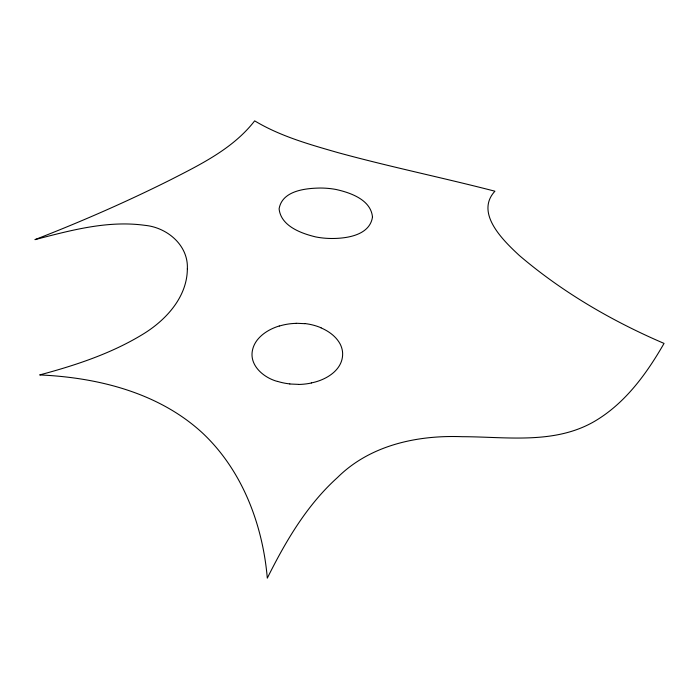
<?xml version="1.0" encoding="UTF-8"?>
<svg xmlns="http://www.w3.org/2000/svg" width="699" height="699" viewBox="0 0 699 699"><rect width="100%" height="100%" fill="white"/><g stroke="black" fill="none" stroke-linecap="round" stroke-linejoin="round"><path stroke-width="1.05" d="M279.259 325.961C270.836 328.6 262.684 333.074 257.171 340.125A39.345 28.703 -3 0 0 252.732 349.107C248.46 365 263.575 377.74 277.477 381.453M311.335 382.912C325.944 380.125 343.183 370.024 342.632 353.17A39.319 28.694 0.8 0 0 340.072 343.891C335.992 336.385 328.722 331.186 321.016 327.875M296.114 323.27L304.86 323.672M298.552 384.371L289.832 383.996M289.849 383.917A48.668 34.19 -1.3 0 1 277.52 381.383M279.303 326.057A48.117 35.798 -1.5 0 1 296.114 323.366M304.886 323.558A48.161 36.025 -1.3 0 1 321.077 327.787M311.37 383.008A48.747 34.102 -1 0 1 298.552 384.467M187.349 268.879C187.175 297.04 166.056 320.02 143.312 333.982C111.464 353.537 75.588 365.306 39.694 374.926C97.956 377.53 158.926 392.646 202.736 433.231C242.396 470.584 262.71 524.661 267.306 578.143C285.585 541.463 306.739 505.202 337.512 477.504C370.19 445.01 417.6 434.961 462.24 436.7C506.181 436.744 553.774 444.651 593.844 421.75C624.88 403.812 646.505 373.93 664.05 343.41C612.044 321.094 562.398 292.252 519.278 255.432C503.673 240.902 474.595 213.23 494.918 191.203C442.607 177.668 389.623 166.79 337.495 152.496C309.115 144.335 280.159 136.191 254.663 120.857C233.317 148.424 201.155 164.143 170.818 179.678C126.528 201.845 81.11 221.714 34.95 239.635C70.669 230.39 107.663 220.185 144.859 225.331C167.061 227.385 188.52 245.244 187.349 268.879M372.48 217.066C369.71 235.493 346.381 238.586 331.221 238.49A37.353 16.051 2.6 0 1 315.738 236.926C301.164 233.414 280.884 226.1 279.102 208.826C282.143 190.644 305.454 188.249 320.36 188.031A37.239 15.422 1.8 0 1 335.826 189.438C350.391 192.636 370.916 199.713 372.48 217.066"/></g></svg>
